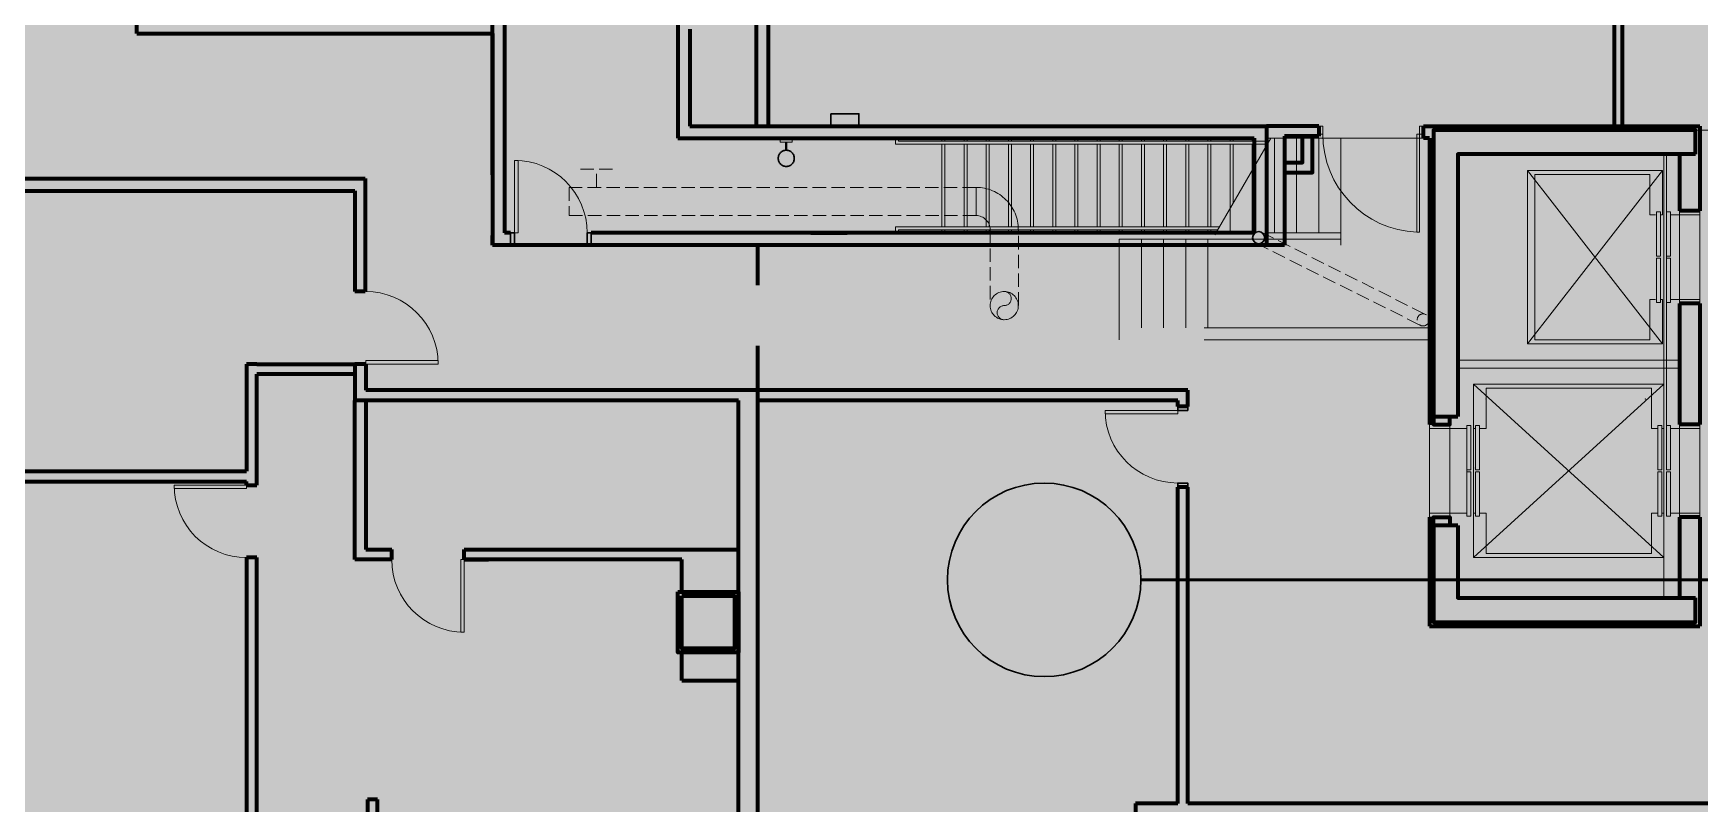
# Model space of a CAD drawing. Header units: inches. Extents: x -2124 to 6036, y -4479 to 801.
# Drawn here: x 2416 to 3243, y -981 to -599 of the extents above; entities that cross this region are included whole.
import ezdxf

# ---------------------------------------------------------------- set-up
doc = ezdxf.new("R2010")
doc.units = ezdxf.units.IN
doc.header["$MEASUREMENT"] = 0
for name, pattern in [('DGN Style 2', [186.341636, 111.804981, -74.536654]), ('DGN Style 5', [130.439145, 55.902491, -74.536654]), ('DGN_STYLE_3', [9.302783, 6.644845, -2.657938])]:
    doc.linetypes.add(name, pattern=pattern)
for name, color, linetype, lineweight in [('A-ANNO-NOTE', 4, 'Continuous', 30), ('A-AREA-Floor Common', 250, 'DGN Style 2', 80), ('A-AREA-VERTICAL', 253, 'DGN Style 2', 80), ('a-bp-02N-_-03S - A-COLS', 2, 'Continuous', 70), ('a-bp-02N-_-03S - A-DOOR', 1, 'Continuous', 13), ('a-bp-02N-_-03S - A-EQUIP', 2, 'Continuous', 30), ('a-bp-02N-_-03S - A-FLOR-EVTR', 2, 'Continuous', 13), ('a-bp-02N-_-03S - A-FLOR-OVHD', 1, 'DGN Style 2', 13), ('a-bp-02N-_-03S - A-FLOR-STRS', 2, 'Continuous', 13), ('a-bp-02N-_-03S - A-FLOR-WDWK', 7, 'Continuous', 13), ('a-bp-02N-_-03S - A-GLAZ', 2, 'Continuous', 0), ('a-bp-02N-_-03S - A-LITE', 2, 'Continuous', 0), ('a-bp-02N-_-03S - A-WALL-FULL', 6, 'Continuous', 70), ('a-fp-02N-_-03S - A-DOOR', 1, 'Continuous', 13), ('a-fp-02N-_-03S - A-EQUIP', 2, 'Continuous', 30), ('a-fp-02N-_-03S - A-WALL-FULL', 6, 'Continuous', 70)]:
    doc.layers.add(name, color=color, linetype=linetype, lineweight=lineweight)
doc.layers.add('A-ANNO-NPLT', color=30, linetype='Continuous', lineweight=0, plot=False)
for name, color, linetype, lineweight, true_color in [('A-AREA-TENANT 10', 7, 'DGN Style 2', 80, 0xff9747), ('A-AREA-TENANT 12', 7, 'DGN Style 2', 80, 0xf1ff54), ('A-AREA-TENANT 7', 7, 'DGN Style 2', 80, 0xff1c3e), ('A-AREA-UNKNOWN', 7, 'DGN Style 2', 80, 0xff6b6e)]:
    doc.layers.add(name, color=color, linetype=linetype, lineweight=lineweight, true_color=true_color)

# ---------------------------------------------------------------- blocks, each defined once
blk = doc.blocks.new('*U74')
at = {"layer": 'a-bp-02N-_-03S - A-DOOR', "linetype": 'Continuous', "lineweight": 13, "extrusion": (0, 0, -1), "flags": 128}
blk.add_lwpolyline([(18, 18), (16.25, 18), (16.25, -18), (18, -18), (18, 18)], close=True, dxfattribs=at)
at = {"layer": 'a-bp-02N-_-03S - A-DOOR', "linetype": 'Continuous', "lineweight": 0}
blk.add_arc((-18, 18), 36, 269.99995, 359.99995, dxfattribs=at)
blk = doc.blocks.new('DOOR1A_1')
at = {"layer": 'a-bp-02N-_-03S - A-GLAZ', "linetype": 'Continuous', "lineweight": 30, "extrusion": (0, 0, -1), "flags": 128}
for points in [[(-2, -6.000125), (0, -6), (0, 0), (-2, 0), (-2, -6.000125)], [(-40, -6.00025), (-38, -6.00025), (-38, -0.000125), (-40, -0.00025), (-40, -6.00025)]]:
    blk.add_lwpolyline(points, close=True, dxfattribs=at)
at = {"layer": 'a-bp-02N-_-03S - A-DOOR', "linetype": 'Continuous', "lineweight": 13}
blk.add_blockref('*U74', (19.99975, -24), dxfattribs=at)
blk = doc.blocks.new('*U76')
at = {"layer": 'a-bp-02N-_-03S - A-DOOR', "flags": 128}
blk.add_lwpolyline([(-18, 18), (-16.25, 18), (-16.25, -18), (-18, -18), (-18, 18)], close=True, dxfattribs=at)
at = {"layer": 'a-bp-02N-_-03S - A-DOOR', "lineweight": 0, "extrusion": (0, 0, -1)}
blk.add_arc((18, 18), 36, 180, 270, dxfattribs=at)
blk = doc.blocks.new('DR1_1')
at = {"layer": 'a-bp-02N-_-03S - A-GLAZ', "lineweight": 30, "flags": 128}
for points in [[(2, 5), (0, 5), (0, 0), (2, 0), (2, 5)], [(40, 5), (38, 5), (38, 0), (40, 0), (40, 5)]]:
    blk.add_lwpolyline(points, close=True, dxfattribs=at)
at = {"layer": 'a-bp-02N-_-03S - A-DOOR'}
blk.add_blockref('*U76', (20, -18), dxfattribs=at)
blk = doc.blocks.new('WMLITE_1')
at = {"layer": 'a-bp-02N-_-03S - A-LITE', "color": 2, "linetype": 'DGN Style 5', "lineweight": 40}
blk.add_line((0, 6), (0, 2), dxfattribs=at)
at = {"layer": 'a-bp-02N-_-03S - A-LITE', "color": 2, "linetype": 'DGN Style 5', "lineweight": 13, "flags": 128}
blk.add_lwpolyline([(-3, 2), (3, 2), (3, 0), (-3, 0), (-3, 2)], close=True, dxfattribs=at)
at = {"layer": 'a-bp-02N-_-03S - A-LITE', "color": 2, "linetype": 'DGN Style 5', "lineweight": 30}
blk.add_circle((0, 10), 4, dxfattribs=at)
blk = doc.blocks.new('*U193')
at = {"layer": 'a-bp-02N-_-03S - A-DOOR'}
for p, q in [((-24, 26.29), (-24, 22.29)), ((26, 26.29), (26, 22.29))]:
    blk.add_line(p, q, dxfattribs=at)
at = {"layer": 'a-bp-02N-_-03S - A-DOOR', "flags": 128}
for points in [[(-24, 22.29), (-26, 22.29), (-26, 26.29), (-24, 26.29)], [(26, 22.29), (24, 22.29), (24, 26.29), (26, 26.29)], [(24, 22.29), (22.67, 22.29), (22.67, -26.29), (24, -26.29), (24, 22.29)]]:
    blk.add_lwpolyline(points, dxfattribs=at)
at = {"layer": 'a-bp-02N-_-03S - A-DOOR'}
blk.add_arc((24.52, 22.21), 48.52, 179.90273, 267.81232, dxfattribs=at)
blk = doc.blocks.new('_U_3')
at = {"layer": 'a-bp-02N-_-03S - A-EQUIP', "color": 2, "linetype": 'DGN_STYLE_3', "lineweight": 0}
blk.add_circle((0, 0), 0.222, dxfattribs=at)
blk.add_arc((0, -0.111), 0.111, 90, 270, dxfattribs=at)
at = {"layer": 'a-bp-02N-_-03S - A-EQUIP', "color": 2, "linetype": 'DGN_STYLE_3', "lineweight": 0, "extrusion": (0, 0, -1)}
blk.add_arc((0, 0.111), 0.111, 90, 270, dxfattribs=at)
blk = doc.blocks.new('DUCT-ELBOW90-SHORT_1')
at = {"layer": 'a-bp-02N-_-03S - A-EQUIP', "color": 2, "linetype": 'DGN_STYLE_3', "lineweight": 0, "ltscale": 3527.559055}
for p, q in [((0.000063, 0.000126), (0.000189, 0.000126)), ((0, 0.000063), (0, -0.000063))]:
    blk.add_line(p, q, dxfattribs=at)
for radius in [0.000063, 0.000189]:
    blk.add_arc((0, 0.000126), radius, 270, 0, dxfattribs=at)

msp = doc.modelspace()

# ---------------------------------------------------------------- hatches: boundary and pattern name
at = {"layer": 'A-ANNO-NOTE'}
h = msp.add_hatch(color=251, dxfattribs=at)
edge = h.paths.add_edge_path()
edge.add_arc((2917.99, -870.02), 48, 0, 360)
at = {"layer": 'A-AREA-Floor Common'}
for points in [[(960.17, -989.94), (797.43, -989.94), (797.5, -954.29), (797.5, -867.79), (797.5, -855.04), (797.43, -594.05), (998, -594.05), (998, -581.89), (1080, -581.89), (1080, -594.05), (1132.75, -594.05), (1481.91, -592.93), (1644.91, -592.93), (1721.74, -592.93), (2403.93, -592.93), (2471.85, -592.93), (2644.25, -592.93), (2644.25, -704), (2775.91, -704), (2775.91, -781), (2576.02, -781), (2576.02, -727), (2576.02, -677.18), (2117.65, -677.15), (1161.9, -677.15), (1161.9, -671.06), (948.88, -671.06), (948.88, -748.39), (975.02, -748.39), (975.02, -974.86), (964.24, -984.94), (960.17, -984.94)], [(3356.25, -1910.28), (3351.25, -1910.24), (3351.25, -1905.04), (3250.25, -1905.04), (3250.25, -1479.49), (3250.25, -1359.49), (3166.25, -1359.49), (2673, -1359.49), (2673, -1379.66), (2620.13, -1379.66), (2620.13, -1377.22), (2613.28, -1377.23), (2613.06, -1288.99), (3255.25, -1288.99), (3255.25, -1241), (3012.25, -1241), (3012.25, -1227), (3017.25, -1227), (3017.25, -1103.5), (2963.25, -1103.5), (2963.25, -981), (2984.25, -981), (2984.25, -781), (2775.91, -781), (2775.91, -704), (3028.25, -704), (3028.25, -645), (3111.25, -645), (3111.25, -647), (3111.25, -891), (3241.25, -891), (3241.25, -647), (3365.25, -647), (3365.25, -891), (3369.25, -891), (3369.25, -981), (3547.75, -981), (3547.75, -1081), (3351.25, -1081), (3351.25, -1264), (3356.25, -1264), (3356.25, -1530.03)]]:
    msp.add_hatch(color=256, dxfattribs=at).paths.add_polyline_path(points)
at = {"layer": 'A-AREA-TENANT 10'}
msp.add_hatch(color=256, dxfattribs=at).paths.add_polyline_path([(3471.39, -889), (3471.25, -649), (3471.25, -647), (3365.25, -647), (3241.25, -647), (3111.25, -647), (3111.25, -645), (3028.25, -645), (2742.25, -645), (2742.25, -597), (2761.25, -597), (2761.25, -563.33), (2764.25, -563.33), (2764.25, -263.5), (2774.77, -263.5), (2775.61, -58.31), (2798.56, -58.31), (2926.56, -58.31), (2926.56, -28.31), (3283.94, -28.31), (3283.94, -88.31), (3646.56, -88.31), (3646.56, 31.69), (3985.94, 31.69), (3985.94, 15.69), (3985.94, -355.69), (3928.94, -355.69), (3928.94, -718.31), (3985.94, -718.31), (3985.94, -889)])
at = {"layer": 'A-AREA-TENANT 12'}
msp.add_hatch(color=256, dxfattribs=at).paths.add_polyline_path([(2775.91, -1158.99), (2775.91, -781), (2984.25, -781), (2984.25, -981), (2963.25, -981), (2963.25, -1158.99)])
at = {"layer": 'A-AREA-TENANT 7'}
msp.add_hatch(color=256, dxfattribs=at).paths.add_polyline_path([(2613.06, -1288.99), (2613.06, -1283.25), (2405.75, -1283.25), (2405.75, -1273.75), (2117.65, -1273.75), (2117.65, -677.15), (2576.02, -677.18), (2576.02, -781), (2775.91, -781), (2775.91, -1288.99)])
at = {"layer": 'A-AREA-VERTICAL'}
msp.add_hatch(color=256, dxfattribs=at).paths.add_polyline_path([(2644.25, -704), (2644.25, -263.5), (2764.25, -263.5), (2764.25, -563.33), (2761.25, -563.33), (2761.25, -597), (2742.25, -597), (2742.25, -645), (3028.25, -645), (3028.25, -704)])

# ---------------------------------------------------------------- linework, layer by layer
at = {"layer": 'A-ANNO-NOTE', "lineweight": 53}
msp.add_line((2965.99, -870.02), (4269.33, -870.02), dxfattribs=at)
at = {"layer": 'A-ANNO-NOTE'}
msp.add_circle((2917.99, -870.02), 48, dxfattribs=at)
at = {"layer": 'A-ANNO-NPLT', "color": 1, "true_color": 0xff1216}
msp.add_line((3341.25, -647), (3241.47, -647), dxfattribs=at)
at = {"layer": 'A-AREA-UNKNOWN', "color": 1, "true_color": 0xff1216, "flags": 128}
for points in [[(3646.56, -88.31), (3646.56, 31.69), (3985.94, 31.69), (3985.94, -355.69), (3928.94, -355.69), (3928.94, -718.31), (3985.94, -718.31), (3985.94, -747.78), (3985.94, -1075.69), (3957.44, -1075.69), (3957.44, -1107), (3957.44, -1438.31), (3985.94, -1438.31), (3985.94, -1765.69), (3978.44, -1765.69), (3978.44, -1885.56), (3973.16, -1885.56), (3973.16, -1905.04), (3660.25, -1905.04), (3660.25, -1910.28), (3535.22, -1910.28), (3535.22, -1910.28), (3351.25, -1910.28), (3351.25, -1905.04), (2741.22, -1905.04), (2741.22, -1878.01), (2739.22, -1878), (2739.22, -1830), (2741.22, -1830), (2741.22, -1798), (2739.22, -1798.01), (2739.22, -1750), (2741.22, -1750), (2741.22, -1735.69), (2584.56, -1735.69), (2584.56, -1438.31), (2613.06, -1438.31), (2613.06, -1288.99), (2775.91, -1288.99), (2775.91, -776), (2775.91, -776), (2775.91, -704), (2644.25, -704), (2644.25, -704), (2644.25, -263.5), (2764.25, -263.5), (2764.25, -263.5), (2764.25, -263.5), (2774.77, -263.5), (2775.61, -58.31), (2926.56, -58.31), (2926.56, -28.31), (3283.94, -28.31), (3283.94, -88.31), (3646.56, -88.31)], [(15.02, -2380.79), (15.02, -2386.89), (581.02, -2386.89), (581.02, -2381.06), (835.02, -2381.06), (1067.02, -2381.06), (1430.24, -2381), (1430.24, -2386.92), (1587.15, -2386.89), (1587.14, -2306.57), (1592.12, -2306.57), (1592.12, -1828.28), (1592.12, -1732.88), (1610.02, -1732.88), (1610.02, -1273.75), (2405.75, -1273.75), (2405.75, -1283.25), (2613.06, -1283.25), (2613.06, -1288.99), (2775.91, -1288.99), (2775.91, -776), (2775.91, -704), (2644.25, -704), (2644.25, -263.5), (2774.77, -263.5), (2775.61, -58.31), (2739.55, -58.31), (2739.55, -30.11), (2339.74, -30.11), (2339.74, 6.69), (1578.02, 6.69), (1578.02, 5.65), (1062.01, 4.94), (1062.01, -58.13), (1045.24, -76.24), (1010.77, -113.45), (865.23, -113.58), (805, -48.33), (805, -3.39), (-0.98, -3.39), (-0.98, -2380.79), (15.02, -2380.79)]]:
    msp.add_lwpolyline(points, close=True, dxfattribs=at)
at = {"layer": 'A-AREA-VERTICAL'}
msp.add_solid([(3241.25, -647), (3241.25, -891), (3111.25, -647), (3111.25, -891)], dxfattribs=at)
at = {"layer": 'a-bp-02N-_-03S - A-COLS', "color": 2, "linetype": 'Continuous', "lineweight": 70, "flags": 128}
for points in [[(3241.25, -659), (3241.25, -647), (3111.25, -647), (3111.25, -789), (3123.25, -789)], [(3241.25, -659), (3123.25, -659), (3123.25, -789)], [(3123.25, -843), (3111.25, -843), (3111.25, -891), (3241.25, -891), (3241.25, -879)], [(3123.25, -843), (3123.25, -879), (3241.25, -879)]]:
    msp.add_lwpolyline(points, dxfattribs=at)
at = {"layer": 'a-bp-02N-_-03S - A-COLS', "linetype": 'Continuous', "lineweight": 70, "flags": 128}
for points in [[(2736.25, -876), (2766.25, -876), (2766.25, -906), (2736.25, -906), (2736.25, -876)], [(2738.25, -878), (2764.25, -878), (2764.25, -904), (2738.25, -904), (2738.25, -878)]]:
    msp.add_lwpolyline(points, close=True, dxfattribs=at)
at = {"layer": 'a-bp-02N-_-03S - A-DOOR', "flags": 128}
msp.add_lwpolyline([(2581.32, -763), (2581.32, -761.25), (2617.32, -761.25), (2617.32, -763), (2581.32, -763)], close=True, dxfattribs=at)
at = {"layer": 'a-bp-02N-_-03S - A-DOOR', "extrusion": (0, 0, -1)}
msp.add_arc((-2581.32, -763), 36, 90, 180, dxfattribs=at)
at = {"layer": 'a-bp-02N-_-03S - A-EQUIP', "color": 2, "linetype": 'DGN_STYLE_3', "lineweight": 0}
for p, q in [((2703.84, -666.37), (2687.84, -666.37)), ((2695.84, -675.38), (2695.84, -666.37)), ((2884.17, -675.38), (2682.31, -675.38)), ((2682.31, -675.38), (2682.31, -689.38)), ((2682.31, -689.38), (2884.17, -689.38)), ((2891.17, -696.38), (2891.17, -734.03)), ((2905.17, -734.03), (2905.17, -696.38)), ((3025.79, -697.62), (3107.25, -738.38)), ((3023.19, -703.11), (3104.83, -743.89))]:
    msp.add_line(p, q, dxfattribs=at)
at = {"layer": 'a-bp-02N-_-03S - A-EQUIP', "color": 2, "lineweight": 30}
msp.add_circle((3024.43, -700.35), 3, dxfattribs=at)
at = {"layer": 'a-bp-02N-_-03S - A-EQUIP', "color": 2, "linetype": 'DGN_STYLE_3', "lineweight": 0}
msp.add_circle((3106.02, -741.12), 3, dxfattribs=at)
at = {"layer": 'a-bp-02N-_-03S - A-FLOR-EVTR', "color": 2, "linetype": 'Continuous', "lineweight": 13}
for p, q in [((3225.53, -879), (3225.53, -659)), ((3226.78, -659), (3226.78, -793.5)), ((3218.53, -689), (3221.41, -689)), ((3224.78, -689), (3223.88, -689)), ((3218.53, -731), (3221.41, -731)), ((3224.78, -731), (3223.88, -731)), ((3232.86, -761), (3123.28, -761)), ((3233.28, -761), (3123.28, -761)), ((3232.86, -765), (3123.28, -765)), ((3233.28, -765), (3123.28, -765)), ((3131.03, -773), (3131.03, -859)), ((3131.03, -773), (3225.53, -773)), ((3137.28, -795), (3137.28, -775)), ((3219.28, -775), (3137.28, -775)), ((3219.28, -795), (3219.28, -775)), ((3131.03, -795), (3131.94, -795)), ((3137.28, -795), (3134.4, -795)), ((3219.28, -795), (3222.17, -795)), ((3225.53, -795), (3224.63, -795)), ((3131.03, -837), (3131.94, -837)), ((3137.28, -837), (3134.4, -837)), ((3219.28, -837), (3222.17, -837)), ((3225.53, -837), (3224.63, -837))]:
    msp.add_line(p, q, dxfattribs=at)
at = {"layer": 'a-bp-02N-_-03S - A-FLOR-EVTR', "color": 2, "linetype": 'Continuous', "lineweight": 0}
for p, q in [((3224.78, -667), (3157.78, -753)), ((3224.78, -753), (3157.78, -667)), ((3228.78, -689), (3233.25, -689)), ((3228.78, -731), (3233.25, -731)), ((3225.53, -859), (3131.03, -773)), ((3225.53, -773), (3131.03, -859)), ((3127.78, -795), (3119.25, -795)), ((3233.28, -795), (3228.78, -795)), ((3119.25, -837), (3127.78, -837)), ((3233.28, -837), (3228.78, -837))]:
    msp.add_line(p, q, dxfattribs=at)
at = {"layer": 'a-bp-02N-_-03S - A-FLOR-EVTR', "color": 2, "linetype": 'Continuous', "lineweight": 13, "flags": 128}
for points in [[(3224.78, -731), (3224.78, -753), (3157.78, -753), (3157.78, -667), (3224.78, -667)], [(3218.53, -731), (3218.53, -751), (3161.53, -751), (3161.53, -669), (3218.53, -669)], [(3218.53, -669), (3218.53, -689)], [(3224.78, -667), (3224.78, -689)], [(3131.03, -859), (3131.03, -837)], [(3137.28, -857), (3137.28, -837)], [(3219.28, -857), (3219.28, -837)], [(3225.53, -859), (3225.53, -837)], [(3131.03, -857), (3131.03, -859)], [(3131.03, -859), (3225.53, -859)], [(3137.28, -857), (3219.28, -857)]]:
    msp.add_lwpolyline(points, dxfattribs=at)
for points in [[(3223.78, -687.5), (3223.78, -709.5), (3221.78, -709.5), (3221.78, -687.5), (3223.78, -687.5)], [(3228.78, -687.5), (3228.78, -709.5), (3226.78, -709.5), (3226.78, -687.5), (3228.78, -687.5)], [(3223.78, -732.5), (3223.78, -710.5), (3221.78, -710.5), (3221.78, -732.5), (3223.78, -732.5)], [(3228.78, -732.5), (3228.78, -710.5), (3226.78, -710.5), (3226.78, -732.5), (3228.78, -732.5)], [(3127.78, -793.5), (3127.78, -815.5), (3129.78, -815.5), (3129.78, -793.5), (3127.78, -793.5)], [(3132.03, -793.5), (3132.03, -815.5), (3134.03, -815.5), (3134.03, -793.5), (3132.03, -793.5)], [(3224.53, -793.5), (3224.53, -815.5), (3222.53, -815.5), (3222.53, -793.5), (3224.53, -793.5)], [(3228.78, -793.5), (3228.78, -815.5), (3226.78, -815.5), (3226.78, -793.5), (3228.78, -793.5)], [(3127.78, -838.5), (3127.78, -816.5), (3129.78, -816.5), (3129.78, -838.5), (3127.78, -838.5)], [(3132.03, -838.5), (3132.03, -816.5), (3134.03, -816.5), (3134.03, -838.5), (3132.03, -838.5)], [(3224.53, -838.5), (3224.53, -816.5), (3222.53, -816.5), (3222.53, -838.5), (3224.53, -838.5)], [(3228.78, -838.5), (3228.78, -816.5), (3226.78, -816.5), (3226.78, -838.5), (3228.78, -838.5)]]:
    msp.add_lwpolyline(points, close=True, dxfattribs=at)
at = {"layer": 'a-bp-02N-_-03S - A-FLOR-EVTR', "color": 2, "linetype": 'Continuous', "lineweight": 13}
for p in [(3137.28, -780.28), (3216.28, -780.28), (3131.03, -814.5), (3133.03, -857)]:
    msp.add_point(p, dxfattribs=at)
at = {"layer": 'a-bp-02N-_-03S - A-FLOR-OVHD'}
for p, q in [((3233.25, -689), (3233.25, -731)), ((3243.25, -689), (3243.25, -731)), ((3109.25, -795), (3109.25, -837)), ((3119.25, -795), (3119.25, -837)), ((3233.25, -795), (3233.25, -837)), ((3243.25, -795), (3243.25, -837))]:
    msp.add_line(p, q, dxfattribs=at)
at = {"layer": 'a-bp-02N-_-03S - A-FLOR-STRS', "color": 2, "linetype": 'Continuous', "lineweight": 13}
for p, q in [((2844.25, -654), (2844.25, -651.02)), ((2845.75, -652.5), (2845.75, -651.02)), ((3029.63, -652.5), (2845.75, -652.5)), ((2867.25, -651.06), (2867.25, -652.5)), ((2878.25, -651.06), (2878.25, -652.5)), ((2889.25, -651.06), (2889.25, -652.5)), ((2900.25, -651.06), (2900.25, -652.5)), ((2911.25, -651.06), (2911.25, -652.5)), ((2922.25, -651.06), (2922.25, -652.5)), ((2933.25, -651.06), (2933.25, -652.5)), ((2944.25, -651.06), (2944.25, -652.5)), ((2955.25, -651.06), (2955.25, -652.5)), ((2966.25, -651.06), (2966.25, -652.5)), ((2977.25, -651.06), (2977.25, -652.5)), ((2988.25, -651.06), (2988.25, -652.5)), ((2999.25, -651.06), (2999.25, -652.5)), ((3010.25, -651.06), (3010.25, -652.5)), ((3021.25, -651.06), (3021.25, -652.5)), ((2844.25, -654), (3028.76, -654)), ((2867.25, -654), (2867.25, -695)), ((2878.25, -654), (2878.25, -695)), ((2889.25, -654), (2889.25, -695)), ((2900.25, -654), (2900.25, -695)), ((2911.25, -654), (2911.25, -695)), ((2922.25, -654), (2922.25, -695)), ((2933.25, -654), (2933.25, -695)), ((2944.25, -654), (2944.25, -695)), ((2955.25, -654), (2955.25, -695)), ((2966.25, -654), (2966.25, -695)), ((2977.25, -654), (2977.25, -695)), ((2988.25, -654), (2988.25, -695)), ((2999.25, -654), (2999.25, -695)), ((3010.25, -654), (3010.25, -686.03)), ((3021.25, -654), (3021.25, -667.01)), ((2844.25, -695), (3005.07, -695)), ((2844.25, -695), (2844.25, -697.98)), ((2845.75, -696.5), (3004.21, -696.5)), ((2845.75, -696.5), (2845.75, -697.98)), ((2867.25, -697.94), (2867.25, -696.5)), ((2878.25, -697.94), (2878.25, -696.5)), ((2889.25, -697.94), (2889.25, -696.5)), ((2900.25, -697.94), (2900.25, -696.5)), ((2911.25, -697.94), (2911.25, -696.5)), ((2922.25, -697.94), (2922.25, -696.5)), ((2933.25, -697.94), (2933.25, -696.5)), ((2944.25, -697.94), (2944.25, -696.5)), ((2955.25, -697.94), (2955.25, -696.5)), ((2966.25, -697.94), (2966.25, -696.5)), ((2977.25, -697.94), (2977.25, -696.5)), ((2988.25, -697.94), (2988.25, -696.5)), ((2999.25, -697.94), (2999.25, -696.5))]:
    msp.add_line(p, q, dxfattribs=at)
at = {"layer": 'a-bp-02N-_-03S - A-FLOR-STRS', "color": 2, "linetype": 'DGN Style 2', "lineweight": 13}
for p, q in [((2868.75, -651.06), (2868.75, -652.5)), ((2879.75, -651.06), (2879.75, -652.5)), ((2890.75, -651.06), (2890.75, -652.5)), ((2901.75, -651.06), (2901.75, -652.5)), ((2912.75, -651.06), (2912.75, -652.5)), ((2923.75, -651.06), (2923.75, -652.5)), ((2934.75, -651.06), (2934.75, -652.5)), ((2945.75, -651.06), (2945.75, -652.5)), ((2956.75, -651.06), (2956.75, -652.5)), ((2967.75, -651.06), (2967.75, -652.5)), ((2978.75, -651.06), (2978.75, -652.5)), ((2989.75, -651.06), (2989.75, -652.5)), ((3000.75, -651.06), (3000.75, -652.5)), ((3011.75, -651.06), (3011.75, -652.5)), ((3022.75, -651.06), (3022.75, -652.5)), ((2868.75, -654), (2868.75, -695)), ((2879.75, -654), (2879.75, -695)), ((2890.75, -654), (2890.75, -695)), ((2901.75, -654), (2901.75, -695)), ((2912.75, -654), (2912.75, -695)), ((2923.75, -654), (2923.75, -695)), ((2934.75, -654), (2934.75, -695)), ((2945.75, -654), (2945.75, -695)), ((2956.75, -654), (2956.75, -695)), ((2967.75, -654), (2967.75, -695)), ((2978.75, -654), (2978.75, -695)), ((2989.75, -654), (2989.75, -695)), ((3000.75, -654), (3000.75, -695)), ((3011.75, -654), (3011.75, -683.44)), ((3022.75, -654), (3022.75, -664.42)), ((2868.75, -697.94), (2868.75, -696.5)), ((2879.75, -697.94), (2879.75, -696.5)), ((2890.75, -697.94), (2890.75, -696.5)), ((2901.75, -697.94), (2901.75, -696.5)), ((2912.75, -697.94), (2912.75, -696.5)), ((2923.75, -697.94), (2923.75, -696.5)), ((2934.75, -697.94), (2934.75, -696.5)), ((2945.75, -697.94), (2945.75, -696.5)), ((2956.75, -697.94), (2956.75, -696.5)), ((2967.75, -697.94), (2967.75, -696.5)), ((2978.75, -697.94), (2978.75, -696.5)), ((2989.75, -697.94), (2989.75, -696.5)), ((3000.75, -697.94), (3000.75, -696.5))]:
    msp.add_line(p, q, dxfattribs=at)
at = {"layer": 'a-bp-02N-_-03S - A-FLOR-STRS', "color": 2, "linetype": 'Continuous', "lineweight": 0}
msp.add_line((3002.75, -699), (3030.5, -651), dxfattribs=at)
at = {"layer": 'a-bp-02N-_-03S - A-FLOR-STRS', "color": 2, "linetype": 'DGN Style 2', "lineweight": 0}
for p, q in [((3109.25, -651), (3028.25, -651)), ((3032.25, -651), (3032.25, -698)), ((3043.25, -651), (3043.25, -698)), ((3054.25, -651), (3054.25, -698)), ((3065.25, -651), (3065.25, -704)), ((3021.25, -666.99), (3021.25, -698)), ((3010.25, -686.02), (3010.25, -698)), ((2955.25, -701), (2955.25, -751)), ((2966.25, -701), (2966.25, -745)), ((2977.25, -701), (2977.25, -745)), ((2988.25, -701), (2988.25, -745)), ((2999.25, -701), (2999.25, -745)), ((3109.25, -745), (2955.25, -745)), ((3109.25, -751), (2955.25, -751))]:
    msp.add_line(p, q, dxfattribs=at)
at = {"layer": 'a-bp-02N-_-03S - A-FLOR-STRS', "color": 2, "linetype": 'DGN Style 2', "lineweight": 0, "flags": 128}
for points in [[(2955.25, -701), (3065.25, -701)], [(3028.25, -698), (3065.25, -698)]]:
    msp.add_lwpolyline(points, dxfattribs=at)
at = {"layer": 'a-bp-02N-_-03S - A-FLOR-WDWK'}
msp.add_line((3127.78, -795), (3127.78, -837), dxfattribs=at)
at = {"layer": 'a-bp-02N-_-03S - A-GLAZ', "color": 2, "linetype": 'Continuous', "lineweight": 13, "flags": 128}
for points in [[(3233.25, -689), (3243.25, -689), (3243.25, -687), (3233.25, -687), (3233.25, -689)], [(3233.25, -733), (3243.25, -733), (3243.25, -731), (3233.25, -731), (3233.25, -733)], [(3109.25, -795), (3119.25, -795), (3119.25, -793), (3109.25, -793), (3109.25, -795)], [(3233.25, -795), (3243.25, -795), (3243.25, -793), (3233.25, -793), (3233.25, -795)], [(3109.25, -839), (3119.25, -839), (3119.25, -837), (3109.25, -837), (3109.25, -839)], [(3233.25, -839), (3243.25, -839), (3243.25, -837), (3233.25, -837), (3233.25, -839)]]:
    msp.add_lwpolyline(points, close=True, dxfattribs=at)
at = {"layer": 'a-bp-02N-_-03S - A-WALL-FULL'}
for p, q in [((2650.25, -269.5), (2650.25, -698)), ((2467.85, -599.05), (2644.25, -599.05)), ((2644.25, -599.05), (2644.25, -704)), ((2209.38, -671.06), (2524.25, -671.06)), ((2209.38, -671.06), (2581.02, -671.06)), ((2213.38, -677.18), (2528.08, -677.18)), ((2519.25, -677.18), (2576.02, -677.18)), ((2576.02, -677.18), (2576.02, -727)), ((2581.02, -671.06), (2581.02, -727)), ((2581.02, -727), (2576.02, -727)), ((2576.02, -763), (2576.02, -781)), ((2581.32, -763), (2576.02, -763)), ((2581.32, -763), (2581.32, -776)), ((2989.25, -784), (2989.25, -776)), ((2766.25, -781), (2576.02, -781)), ((2766.25, -1283.99), (2766.25, -781)), ((2775.91, -1158.99), (2775.91, -781)), ((2984.25, -784), (2984.25, -781)), ((2989.25, -784), (2984.25, -784)), ((2984.25, -981), (2984.25, -824)), ((2989.25, -824), (2984.25, -824)), ((2989.25, -981), (2989.25, -824))]:
    msp.add_line(p, q, dxfattribs=at)
at = {"layer": 'a-bp-02N-_-03S - A-WALL-FULL', "linetype": 'Continuous'}
for p, q in [((2467.85, -599.05), (2467.85, -562.98)), ((3106.25, -651), (3106.25, -645))]:
    msp.add_line(p, q, dxfattribs=at)
at = {"layer": 'a-bp-02N-_-03S - A-WALL-FULL', "color": 6, "linetype": 'Continuous', "lineweight": 70}
for p, q in [((2736.25, -592), (2736.25, -651)), ((2742.25, -597), (2742.25, -645)), ((2736.25, -651), (3022.25, -651)), ((2742.25, -645), (3028.25, -645)), ((2826.63, -651), (3022.25, -651)), ((3022.25, -651), (3022.25, -698)), ((3054.25, -645), (3028.25, -645)), ((3028.25, -645), (3028.25, -704)), ((3037.25, -650), (3037.25, -704)), ((3054.25, -650), (3037.25, -650)), ((3054.25, -645), (3054.25, -650)), ((3106.25, -645), (3243.25, -645)), ((3109.25, -651), (3106.25, -651)), ((3109.25, -651), (3109.25, -793)), ((3233.25, -659), (3233.25, -687)), ((3243.25, -687), (3233.25, -687)), ((2653.25, -698), (2650.25, -698)), ((3022.25, -698), (2693.25, -698)), ((2802.21, -698), (2820.21, -698)), ((2653.25, -704), (2644.25, -704)), ((2767.48, -704), (2693.25, -704)), ((3028.25, -704), (2767.48, -704)), ((3037.25, -704), (3028.25, -704)), ((3243.25, -733), (3233.25, -733)), ((3233.25, -733), (3233.25, -793)), ((3243.25, -733), (3243.25, -793)), ((3243.25, -793), (3233.25, -793)), ((3109.25, -839), (3109.25, -893)), ((3243.25, -839), (3233.25, -839)), ((3233.25, -839), (3233.25, -879)), ((3243.25, -839), (3243.25, -893)), ((3109.25, -893), (3243.25, -893)), ((2963.25, -981), (2963.25, -1103.5)), ((2984.25, -981), (2963.25, -981)), ((3255.25, -981), (2989.25, -981))]:
    msp.add_line(p, q, dxfattribs=at)
at = {"layer": 'a-bp-02N-_-03S - A-WALL-FULL', "color": 6, "linetype": 'Continuous', "lineweight": 70, "flags": 128}
for points in [[(3037.25, -663), (3046.1, -663), (3046.1, -650)], [(3037.25, -668), (3051.1, -668), (3051.1, -650)], [(3243.25, -645), (3243.25, -687)], [(3111.25, -789), (3111.25, -793), (3119.25, -793), (3119.25, -789)], [(3111.25, -843), (3111.25, -839), (3119.25, -839), (3119.25, -843)]]:
    msp.add_lwpolyline(points, dxfattribs=at)
at = {"layer": 'a-bp-02N-_-03S - A-WALL-FULL', "flags": 128}
for points in [[(2989.25, -776), (2581.32, -776)], [(2984.25, -781), (2775.91, -781)]]:
    msp.add_lwpolyline(points, dxfattribs=at)
at = {"layer": 'a-fp-02N-_-03S - A-DOOR', "flags": 128}
for points in [[(2522.25, -823), (2522.25, -824.75), (2486.25, -824.75), (2486.25, -823), (2522.25, -823)], [(2630.25, -860), (2628.5, -860), (2628.5, -896), (2630.25, -896), (2630.25, -860)]]:
    msp.add_lwpolyline(points, close=True, dxfattribs=at)
at = {"layer": 'a-fp-02N-_-03S - A-DOOR'}
for centre, start, end in [((2522.25, -823), 179.99995, 269.99995), ((2630.25, -860), 180, 270)]:
    msp.add_arc(centre, 36, start, end, dxfattribs=at)
at = {"layer": 'a-fp-02N-_-03S - A-EQUIP', "color": 2, "flags": 128}
msp.add_lwpolyline([(2812.1, -638.88), (2826.1, -638.88), (2826.1, -644.88), (2812.1, -644.88), (2812.1, -638.88)], close=True, dxfattribs=at)
at = {"layer": 'a-fp-02N-_-03S - A-WALL-FULL'}
for p, q in [((3204.87, -297.59), (3204.87, -647)), ((3200.87, -301.59), (3200.87, -647)), ((2527.25, -763), (2522.25, -763)), ((2522.25, -763), (2522.25, -816.18)), ((2527.25, -763), (2576.02, -763)), ((2527.25, -823), (2527.25, -768)), ((2576.02, -768), (2527.25, -768)), ((2576.02, -855), (2576.02, -781)), ((2581.32, -781), (2581.32, -855)), ((2378.25, -816.18), (2522.25, -816.18)), ((2404.97, -821.18), (2522.25, -821.18)), ((2522.25, -823), (2522.25, -821.18)), ((2522.25, -823), (2527.25, -823)), ((2527.25, -859), (2522.25, -859)), ((2522.25, -859), (2522.25, -998)), ((2527.25, -1027), (2527.25, -859)), ((2576.02, -860), (2576.02, -855)), ((2581.32, -855), (2594.25, -855)), ((2594.25, -860), (2594.25, -855)), ((2630.25, -860), (2630.25, -855)), ((2630.25, -855), (2766.25, -855)), ((2594.25, -860), (2576.02, -860)), ((2738.25, -860), (2630.25, -860)), ((2630.25, -860), (2642.25, -860)), ((2738.25, -876), (2738.25, -860)), ((2738.25, -920), (2738.25, -906)), ((2738.25, -920), (2766.25, -920)), ((2587.25, -979), (2582.25, -979)), ((2582.25, -979), (2582.25, -1027)), ((2587.25, -998), (2587.25, -979))]:
    msp.add_line(p, q, dxfattribs=at)
at = {"layer": 'a-fp-02N-_-03S - A-WALL-FULL', "color": 6, "lineweight": 70}
for p, q in [((2781, -563.33), (2781, -645)), ((2775, -587.03), (2775, -645))]:
    msp.add_line(p, q, dxfattribs=at)

# ---------------------------------------------------------------- block references
at = {"layer": 'a-bp-02N-_-03S - A-DOOR'}
msp.add_blockref('*U193', (3080.25, -671.29), dxfattribs=at)
at = {"layer": 'a-bp-02N-_-03S - A-EQUIP', "color": 2, "linetype": 'DGN_STYLE_3', "lineweight": 0, "ltscale": 3527.559055, "xscale": 111104.2222084444, "yscale": 111104.2222084444, "zscale": 111104.2222084444, "rotation": 90}
msp.add_blockref('DUCT-ELBOW90-SHORT_1', (2898.17, -696.38), dxfattribs=at)
at = {"layer": 'a-bp-02N-_-03S - A-EQUIP', "color": 2, "linetype": 'DGN_STYLE_3', "lineweight": 0, "xscale": 31.49606299212599, "yscale": 31.49606299212599, "zscale": 31.49606299212599}
msp.add_blockref('_U_3', (2898.17, -734.03), dxfattribs=at)
at = {"layer": 'a-bp-02N-_-03S - A-GLAZ', "linetype": 'Continuous', "lineweight": 30, "extrusion": (0, 0, -1), "rotation": 180}
msp.add_blockref('DOOR1A_1', (-2653.25, -704), dxfattribs=at)
at = {"layer": 'a-bp-02N-_-03S - A-GLAZ', "lineweight": 30, "rotation": 270}
msp.add_blockref('DR1_1', (2984.25, -784), dxfattribs=at)
at = {"layer": 'a-bp-02N-_-03S - A-LITE', "color": 2, "linetype": 'DGN Style 5', "lineweight": 30, "rotation": 180}
msp.add_blockref('WMLITE_1', (2790.01, -651), dxfattribs=at)

doc.saveas('drawing.dxf')
